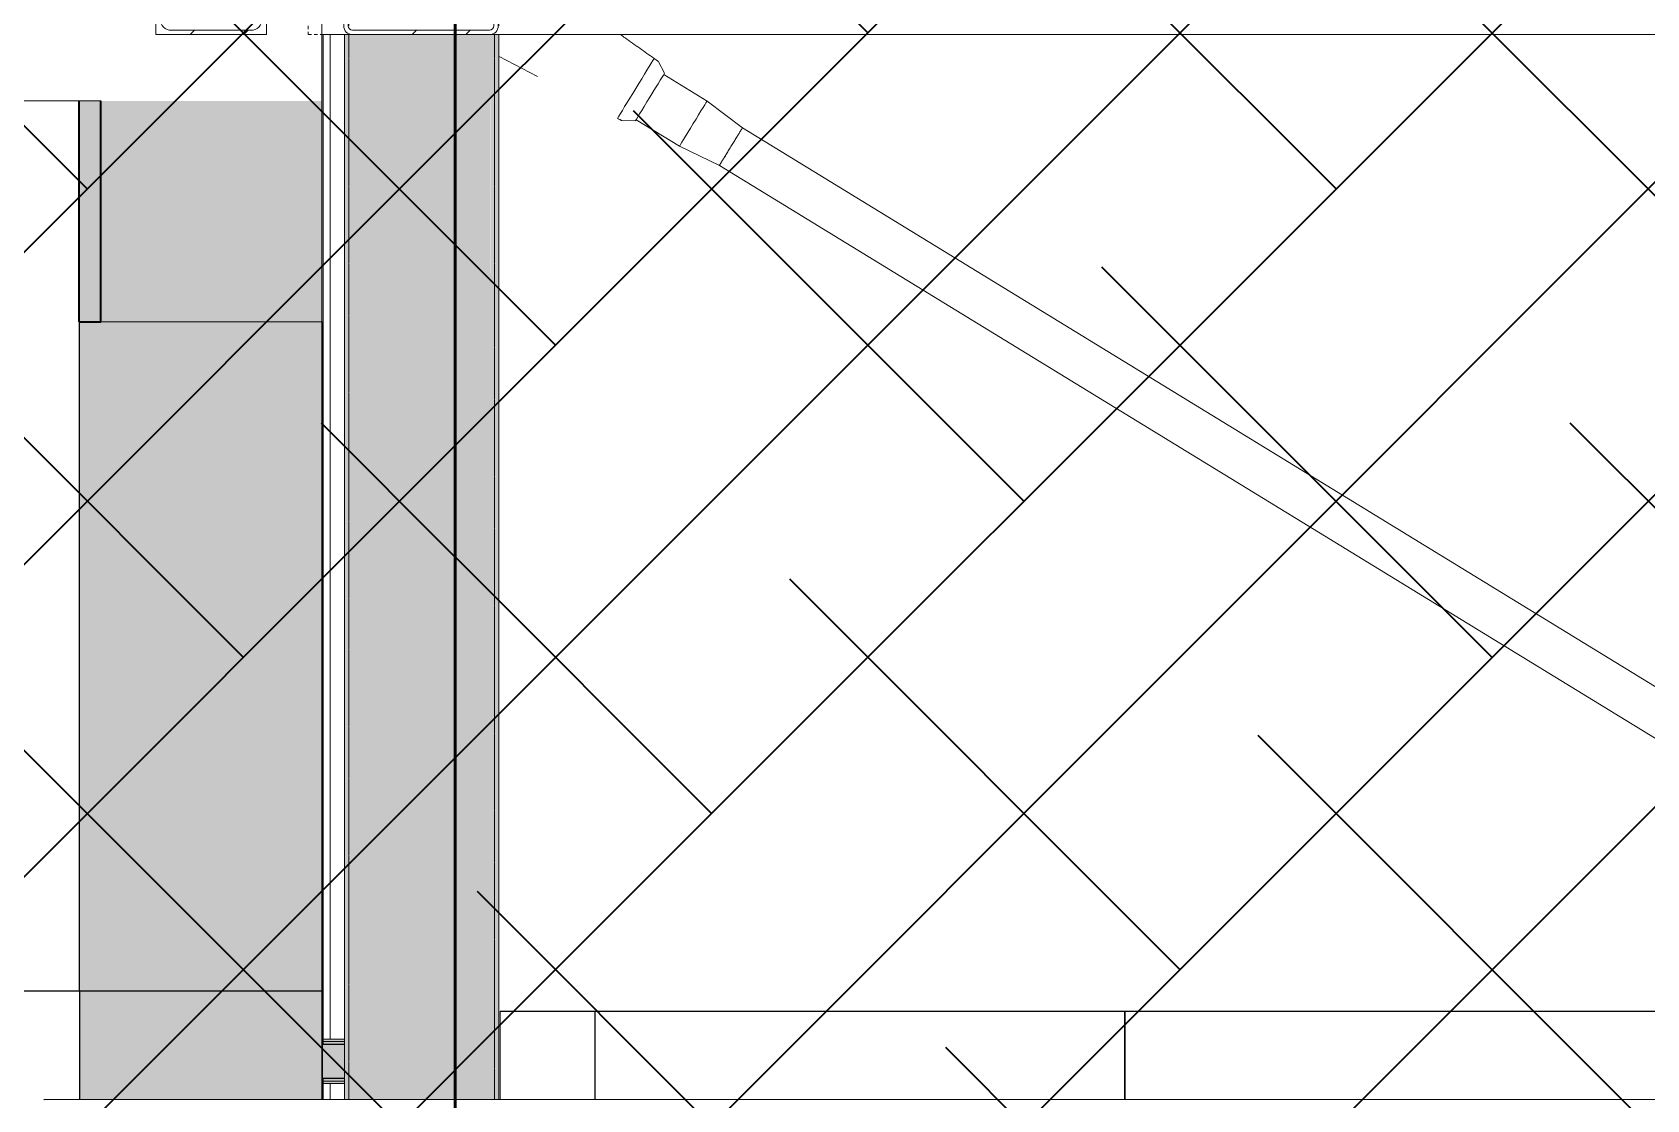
# Model space of a CAD drawing. Header units: millimetres. Extents: x 50357 to 985146, y 723188 to 1803594.
# Drawn here: x 866789 to 870446, y 746057 to 748474 of the extents above; entities that cross this region are included whole.
import ezdxf

# ---------------------------------------------------------------- set-up
doc = ezdxf.new("R2010")
doc.units = ezdxf.units.MM
doc.header["$LTSCALE"] = 3
doc.header["$MEASUREMENT"] = 0
doc.linetypes.add('HIDDEN', pattern=[0.375, 0.25, -0.125])
doc.linetypes.add('Member Hidden', pattern=[4.5, 2.5, -2])
doc.layers.add('00-TITLEBOX', color=7, linetype='Continuous')
for name, color, linetype, lineweight, true_color in [('A-FLOR', 7, 'Continuous', 5, 0x6e6e6e), ('A-FLOR-HRAL', 7, 'Continuous', 13, 0x6e6e6e), ('A-GENM', 7, 'Continuous', 13, 0x6e6e6e), ('A-WALL', 7, 'Continuous', 13, 0x6e6e6e), ('I-WALL', 7, 'Continuous', 25, 0x6e6e6e), ('S-BEAM', 7, 'Continuous', 13, 0x6e6e6e), ('S-BEAM-HDLN', 7, 'Member Hidden', 13, 0x6e6e6e), ('S-COLS', 7, 'Continuous', 13, 0x6e6e6e)]:
    doc.layers.add(name, color=color, linetype=linetype, lineweight=lineweight, true_color=true_color)
doc.layers.add('Hatch (HOR not under LTC submission)', color=252, linetype='Continuous', lineweight=35)
pattern_1 = [(45, (-609724, 13871), (-251.4472, 251.4472), []), (45, (-609724, 14252), (-251.4472, 251.4472), [])]

# ---------------------------------------------------------------- blocks, each defined once
blk = doc.blocks.new('Square Hollow Sections-Column - SHS350x350x10-V6-SEC D_1')
at = {"layer": 'S-COLS', "linetype": 'HIDDEN'}
for p, q in [((-681626.6, 24280), (-681626.6, 21868.7)), ((-681296.6, 24280), (-681296.6, 23739.9)), ((-681296.6, 23739.9), (-681296.6, 21868.7)), ((-681626.6, 21828.8), (-681626.6, 21000)), ((-681296.6, 21828.8), (-681296.6, 21005)), ((-681626.6, 20980), (-681626.6, 20830))]:
    blk.add_line(p, q, dxfattribs=at)
blk = doc.blocks.new('Square Hollow Sections - SHS 350x350x10-4736287-SEC D_1')
at = {"layer": 'S-BEAM'}
h = blk.add_hatch(dxfattribs=at)
h.set_pattern_fill('FP_1', color=256, style=0, pattern_type=2)
h.set_pattern_definition(pattern_1)
h.paths.add_polyline_path([(-681373.6, 24280), (-681308.1, 24280), (-681293.9, 24285.9), (-681288.1, 24300), (-681288.1, 24610), (-681293.9, 24624.1), (-681308.1, 24630), (-681618.1, 24630), (-681632.2, 24624.1), (-681638.1, 24610), (-681638.1, 24300), (-681632.2, 24285.9), (-681618.1, 24280), (-681386.6, 24280)], flags=0)
h.paths.add_polyline_path([(-681386.6, 24290), (-681618.1, 24290), (-681625.1, 24292.9), (-681628.1, 24300), (-681628.1, 24610), (-681625.1, 24617.1), (-681618.1, 24620), (-681308.1, 24620), (-681301, 24617.1), (-681298.1, 24610), (-681298.1, 24300), (-681301, 24292.9), (-681308.1, 24290), (-681373.6, 24290)], flags=0)
for points in [[(-681626.6, 24300), (-681626.6, 24610), (-681628.1, 24610), (-681628.1, 24300)], [(-681288.1, 24300), (-681286.6, 24300), (-681286.6, 24610), (-681288.1, 24610), (-681288.1, 24385.8)]]:
    blk.add_hatch(color=256, dxfattribs=at).paths.add_polyline_path(points, flags=0)
for p, q in [((-681638.1, 24610), (-681638.1, 24300)), ((-681628.1, 24300), (-681628.1, 24610)), ((-681626.6, 24610), (-681626.6, 24300)), ((-681308.1, 24630), (-681618.1, 24630)), ((-681618.1, 24620), (-681308.1, 24620)), ((-681306.6, 24630), (-681308.1, 24630)), ((-681298.1, 24610), (-681298.1, 24300)), ((-681288.1, 24300), (-681288.1, 24610)), ((-681286.6, 24610), (-681286.6, 24300)), ((-681308.1, 24290), (-681618.1, 24290)), ((-681618.1, 24280), (-681308.1, 24280)), ((-681308.1, 24280), (-681306.6, 24280))]:
    blk.add_line(p, q, dxfattribs=at)
for centre, radius, start, end in [((-681618.1, 24610), 20, 90, 180), ((-681618.1, 24610), 10, 90, 180), ((-681308.1, 24610), 20, 0, 90), ((-681308.1, 24610), 10, 0, 90), ((-681618.1, 24300), 20, 180, 270), ((-681618.1, 24300), 10, 180, 270), ((-681308.1, 24300), 20, 270, 360), ((-681308.1, 24300), 10, 270, 360)]:
    blk.add_arc(centre, radius, start, end, dxfattribs=at)
blk = doc.blocks.new('Circular Hollow Sections - CHS Ø 76_1x5 THK-4116529-SEC D_1')
at = {"layer": 'S-BEAM'}
for points in [[(-681686, 21955), (-681636.6, 21955), (-681636.6, 21993), (-681686, 21993), (-681686, 21964.5)], [(-681636.6, 21917.9), (-681636.6, 21955), (-681686, 21955), (-681686, 21917.9)]]:
    blk.add_hatch(color=256, dxfattribs=at).paths.add_polyline_path(points, flags=0)
for p, q in [((-681636.6, 21993), (-681686, 21993)), ((-681686, 21916.9), (-681636.6, 21916.9))]:
    blk.add_line(p, q, dxfattribs=at)
for start_param, end_param in [(0, 1.570796), (1.570796, 3.365992)]:
    blk.add_ellipse((-681686, 21955), major_axis=(0, 38), ratio=0.000499, start_param=start_param, end_param=end_param, dxfattribs=at)
blk = doc.blocks.new('Circular Hollow Sections - CHS Ø 76_1x5 THK-V47-SEC D_1')
at = {"layer": 'S-BEAM'}
blk.add_line((-681685.7, 21916.9), (-681636.6, 21916.9), dxfattribs=at)
blk.add_ellipse((-681685.7, 21955), major_axis=(0, 38), ratio=0.000499, start_param=2.917193, end_param=3.365992, dxfattribs=at)
blk = doc.blocks.new('Circular Hollow Sections - CHS Ø 76_1x5 THK-V48-SEC D_1')
at = {"layer": 'S-BEAM'}
blk.add_line((-681685.4, 21916.9), (-681636.6, 21916.9), dxfattribs=at)
blk.add_ellipse((-681685.4, 21955), major_axis=(0, 38), ratio=0.000499, start_param=2.917193, end_param=3.365992, dxfattribs=at)
blk = doc.blocks.new('Circular Hollow Sections - CHS Ø 76_1x5 THK-V49-SEC D_1')
at = {"layer": 'S-BEAM'}
blk.add_line((-681685.1, 21916.9), (-681636.6, 21916.9), dxfattribs=at)
blk.add_ellipse((-681685.1, 21955), major_axis=(0, 38), ratio=0.000499, start_param=2.917193, end_param=3.365992, dxfattribs=at)
blk = doc.blocks.new('Circular Hollow Sections - CHS Ø 76_1x5 THK-V50-SEC D_1')
at = {"layer": 'S-BEAM'}
blk.add_line((-681684.8, 21916.9), (-681636.6, 21916.9), dxfattribs=at)
blk.add_ellipse((-681684.8, 21955), major_axis=(0, 38), ratio=0.000499, start_param=2.917193, end_param=3.365992, dxfattribs=at)
blk = doc.blocks.new('PFC-Parallel Flange Channels - CHANNEL 350x250x10-4476321-SEC D_1')
at = {"layer": 'S-BEAM'}
h = blk.add_hatch(dxfattribs=at)
h.set_pattern_fill('FP_1', color=256, style=0, pattern_type=2)
h.set_pattern_definition(pattern_1)
h.paths.add_polyline_path([(-681894.2, 24280), (-681813.4, 24280), (-681813.4, 24630), (-681823.4, 24630), (-681823.4, 24315), (-681826.7, 24302.5), (-681835.9, 24293.3), (-681848.4, 24290), (-682028.4, 24290), (-682040.9, 24293.3), (-682050, 24302.5), (-682053.4, 24315), (-682053.4, 24630), (-682063.4, 24630), (-682063.4, 24280), (-681998.3, 24280)], flags=0)
for p, q in [((-682053.4, 24630), (-682063.4, 24630)), ((-682063.4, 24630), (-682063.4, 24280)), ((-682053.4, 24315), (-682053.4, 24630)), ((-681813.4, 24630), (-681823.4, 24630)), ((-681823.4, 24630), (-681823.4, 24315)), ((-681813.4, 24280), (-681813.4, 24630)), ((-682063.4, 24280), (-681813.4, 24280)), ((-681848.4, 24290), (-682028.4, 24290))]:
    blk.add_line(p, q, dxfattribs=at)
for centre, start, end in [((-682028.4, 24315), 180, 270), ((-681848.4, 24315), 270, 360)]:
    blk.add_arc(centre, 25, start, end, dxfattribs=at)
blk = doc.blocks.new('Hanger Node - Hanger Node-V18-SEC D_1')
at = {"layer": 'A-GENM'}
for p, q in [((-681286, 24230.4), (-681199, 24184.9)), ((-680911.5, 24192.6), (-680926.2, 24219.8)), ((-680815.1, 24129.7), (-680913.2, 24189.8)), ((-680735.1, 24069), (-680815.1, 24129.7)), ((-681008.5, 24085.4), (-680977.6, 24084.6)), ((-680975.9, 24087.4), (-680877.8, 24027.4)), ((-680877.8, 24027.4), (-680787.3, 23983.7))]:
    blk.add_line(p, q, dxfattribs=at)
for centre, major_axis, start_param, end_param in [((-680976.5, 24158.2), (44.4, 72.5), 0.359714, 2.782441), ((-680944.5, 24138.6), (33.1, 54), 0.000281, 3.141858), ((-680846.4, 24078.6), (31.3, 51.2), 0.000281, 3.141593), ((-680761.2, 24026.4), (26.1, 42.6), 0.44908, 0.559423), ((-680761.2, 24026.4), (26.1, 42.6), 1.23489, 1.458466), ((-680761.2, 24026.4), (26.1, 42.6), 0.787095, 1.008663), ((-680761.2, 24026.4), (26.1, 42.6), 2.577195, 2.693075), ((-680761.2, 24026.4), (26.1, 42.6), 2.12966, 2.358891), ((-680761.2, 24026.4), (26.1, 42.6), 1.682321, 1.908632)]:
    blk.add_ellipse(centre, major_axis=major_axis, ratio=0.000459, start_param=start_param, end_param=end_param, dxfattribs=at)
for points, knots in [([(-681011.1, 24280), (-681007.7, 24277.6), (-680998.7, 24271.2), (-680984.2, 24260.9), (-680967.6, 24249.2), (-680951.2, 24237.5), (-680940.4, 24229.8), (-680935, 24226)], [0.5385079, 0.5385079, 0.5385079, 0.5385079, 0.6, 0.7, 0.8, 0.9, 1, 1, 1, 1]), ([(-680935, 24226), (-680933.2, 24224.8), (-680931.4, 24223.5), (-680929.6, 24222.2), (-680928.4, 24221.4), (-680927.3, 24220.6), (-680926.5, 24220), (-680926.3, 24219.8), (-680926.2, 24219.8)], [0, 0, 0, 0, 0.333333, 0.416667, 0.5, 0.666667, 0.833333, 1, 1, 1, 1]), ([(-681008.5, 24085.4), (-681008.6, 24085.4), (-681008.8, 24085.5), (-681009.7, 24086), (-681010.9, 24086.6), (-681012.1, 24087.3), (-681014.1, 24088.3), (-681016.1, 24089.4), (-681018, 24090.3)], [0.000038, 0.000038, 0.000038, 0.000038, 0.1666667, 0.3333333, 0.5, 0.5833333, 0.6666667, 1, 1, 1, 1])]:
    blk.add_open_spline(points, degree=3, knots=knots, dxfattribs=at)
blk = doc.blocks.new('Railing - Sabco_Joint-V53-SEC D_1')
at = {"layer": 'A-FLOR-HRAL'}
for p, q in [((-681069.3, 22068.8), (-681069.3, 22067.8)), ((-681069.3, 22068.8), (-681068.3, 22068.8)), ((-681069.3, 22067.8), (-681069.3, 21868.7)), ((-681068.3, 22067.8), (-681069.3, 22067.8)), ((-681068.3, 22068.8), (-681068.3, 22068.8)), ((-681068.3, 22067.8), (-681068.3, 22068.8)), ((-681068.3, 21868.7), (-681068.3, 22067.8)), ((-681069.3, 21828.8), (-681069.3, 21005)), ((-681068.3, 21005), (-681068.3, 21828.8))]:
    blk.add_line(p, q, dxfattribs=at)
blk = doc.blocks.new('Railing - Sabco_Joint-V54-SEC D_1')
at = {"layer": 'A-FLOR-HRAL'}
for p, q in [((-679869.3, 22068.8), (-679869.3, 22067.8)), ((-679869.3, 22068.8), (-679868.3, 22068.8)), ((-679869.3, 22067.8), (-679869.3, 21868.6)), ((-679868.3, 22067.8), (-679869.3, 22067.8)), ((-679868.3, 22068.8), (-679868.3, 22068.8)), ((-679868.3, 22067.8), (-679868.3, 22068.8)), ((-679868.3, 21868.6), (-679868.3, 22067.8)), ((-679869.3, 21828.8), (-679869.3, 21005)), ((-679868.3, 21005), (-679868.3, 21828.8))]:
    blk.add_line(p, q, dxfattribs=at)
blk = doc.blocks.new('Railing - Railing-5125128-SEC D_1')
at = {"layer": 'A-FLOR-HRAL'}
for p, q in [((-681283.8, 22067.8), (-681283.8, 22068.8)), ((-681283.8, 22068.8), (-678426.6, 22068.8)), ((-681283.8, 22068.8), (-681069.3, 22068.8)), ((-681283.8, 21868.7), (-681283.8, 22067.8)), ((-681283.8, 22067.8), (-678426.6, 22067.8)), ((-681068.2, 22068.8), (-679869.3, 22068.8)), ((-679868.2, 22068.8), (-678669.3, 22068.8))]:
    blk.add_line(p, q, dxfattribs=at)
for name in ['Railing - Sabco_Joint-V53-SEC D_1', 'Railing - Sabco_Joint-V54-SEC D_1']:
    blk.add_blockref(name, (0, 0))
blk = doc.blocks.new('Top Rail Type - Top Rail_Internal_-5201293-SEC D_1')
at = {"layer": 'A-FLOR-HRAL'}
for p, q in [((-682311.6, 21868.8), (-682311.7, 21868.8)), ((-674101.7, 21868.8), (-682261.7, 21868.8))]:
    blk.add_line(p, q, dxfattribs=at)
at = {"layer": 'A-FLOR-HRAL', "flags": 128}
for points in [[(-682317.4, 21868), (-682316.6, 21868.2), (-682315.8, 21868.4), (-682315.1, 21868.5), (-682314.3, 21868.6), (-682313.5, 21868.7), (-682312.7, 21868.8), (-682311.9, 21868.8), (-682311.7, 21868.8)], [(-682261.7, 21868.8), (-682263.7, 21868.8), (-682265.7, 21868.8), (-682267.7, 21868.8), (-682269.7, 21868.8), (-682271.6, 21868.8), (-682273.6, 21868.8), (-682275.5, 21868.8), (-682277.4, 21868.8), (-682279.3, 21868.8), (-682281.2, 21868.8), (-682283, 21868.8), (-682284.8, 21868.8), (-682286.5, 21868.8), (-682288.2, 21868.8), (-682289.9, 21868.8), (-682291.5, 21868.8), (-682293.1, 21868.8), (-682294.7, 21868.8), (-682296.1, 21868.8), (-682297.5, 21868.8), (-682298.9, 21868.8), (-682300.2, 21868.8), (-682301.5, 21868.8), (-682302.6, 21868.8), (-682303.7, 21868.8), (-682304.8, 21868.8), (-682305.8, 21868.8), (-682306.7, 21868.8), (-682307.5, 21868.8), (-682308.3, 21868.8), (-682309, 21868.8), (-682309.6, 21868.8), (-682310.1, 21868.8), (-682310.6, 21868.8), (-682310.9, 21868.8), (-682311.2, 21868.8), (-682311.5, 21868.8), (-682311.6, 21868.8), (-682311.7, 21868.8), (-682311.7, 21868.8)]]:
    blk.add_lwpolyline(points, dxfattribs=at)
at = {"layer": 'A-FLOR-HRAL'}
blk.add_ellipse((-682311.6, 21848.8), major_axis=(0, 20), ratio=1, start_param=6.127243, end_param=6.534961, dxfattribs=at)
blk = doc.blocks.new('Square Hollow Sections - SHS 350x350x10-4859705-SEC D_1')
at = {"layer": 'S-BEAM'}
for p, q in [((-681686.6, 24280), (-681618.1, 24280)), ((-681306.6, 24280), (-678408.1, 24280))]:
    blk.add_line(p, q, dxfattribs=at)
at = {"layer": 'S-BEAM-HDLN'}
blk.add_line((-681718.7, 24280), (-681686.6, 24280), dxfattribs=at)
blk.add_ellipse((-681718.7, 24300), major_axis=(0, 20), ratio=0.000538, start_param=1.570796, end_param=3.141593, dxfattribs=at)
blk = doc.blocks.new('Circular Hollow Sections - CHS Ø 100x3 THK-3873143-SEC D_1')
at = {"layer": 'S-BEAM'}
for p, q in [((-678426.6, 22655.9), (-680735, 24069)), ((-680787.2, 23983.7), (-678426.6, 22538.6))]:
    blk.add_line(p, q, dxfattribs=at)
for start_param, end_param in [(0.556402, 0.790556), (0, 0.341877), (1.571077, 1.686193), (1.455961, 1.571077), (1.005944, 1.238612), (2.35641, 2.58094), (1.906212, 2.133539), (2.781517, 3.141593)]:
    blk.add_ellipse((-680761.1, 24026.4), major_axis=(26.1, 42.6), ratio=0.000459, start_param=start_param, end_param=end_param, dxfattribs=at)
at = {"layer": 'S-BEAM-HDLN'}
for major_axis, start_param, end_param in [((24.5, 40.1), 5.726903, 5.829478), ((26.1, 42.6), 0.342878, 0.555402), ((26.1, 42.6), 5.923994, 5.940728), ((26.1, 42.6), 6.059067, 6.165359), ((24.5, 40.1), 5.19724, 5.228768), ((26.1, 42.6), 0.791557, 0.87796), ((26.1, 42.6), 2.58194, 2.780517), ((24.5, 40.1), 3.594559, 3.696893), ((26.1, 42.6), 2.265993, 2.35541), ((24.5, 40.1), 4.195269, 4.226768), ((26.1, 42.6), 3.258794, 3.366273)]:
    blk.add_ellipse((-680761.1, 24026.4), major_axis=major_axis, ratio=0.000459, start_param=start_param, end_param=end_param, dxfattribs=at)

msp = doc.modelspace()

# ---------------------------------------------------------------- hatches: boundary and pattern name
at = {"layer": 'A-FLOR', "lineweight": 5}
msp.add_hatch(color=256, dxfattribs=at).paths.add_polyline_path([(867444.4393, 748318.9831), (867445.8085, 748318.9831), (867445.2385, 748818.9831), (867444.4393, 748818.8636), (867444.4393, 748339.7437)], flags=0)
at = {"layer": 'A-WALL', "lineweight": 5}
h = msp.add_hatch(color=256, dxfattribs=at)
h.paths.add_polyline_path([(867447.6634, 730188.9831), (867447.2968, 730783.9269), (867445.8085, 730826.3431), (867445.8085, 730188.9831)], flags=0)
h.paths.add_polyline_path([(867445.8237, 730985.3795), (867447.6634, 730985.4951), (867447.2674, 731138.9831), (867445.8237, 731138.9831), (867445.8237, 731061.4223)], flags=0)
h.paths.add_polyline_path([(867445.8085, 735638.9831), (867447.6634, 735638.9831), (867447.6136, 735738.9831), (867445.8085, 735738.9831), (867445.8085, 735645.4667)], flags=0)
h.paths.add_polyline_path([(867447.6634, 735645.4667), (867447.6602, 735645.4667), (867447.6445, 735738.9831)], flags=0)
h.paths.add_polyline_path([(867446.2878, 744188.9831), (867447.6633, 744188.9831), (867447.6633, 744238.9831), (867445.8085, 744238.9831), (867446.1393, 744188.9831)], flags=0)
h.paths.add_polyline_path([(867445.8918, 744888.9831), (867447.6633, 744888.9831), (867446.5255, 744988.9831), (867445.8085, 744988.9831), (867445.8183, 744888.9831)], flags=0)
h.paths.add_polyline_path([(867445.8705, 745188.9831), (867447.6633, 745188.9831), (867446.7413, 746017.7831), (867445.8237, 746017.7831), (867445.8237, 745188.9831)], flags=0)
h.paths.add_polyline_path([(867446.2996, 746057.7831), (867447.6633, 746057.7831), (867446.7006, 746106.8871), (867446.4141, 746106.8871), (867447.3121, 746182.0331), (867447.6633, 746182.0331), (867447.0185, 748468.9831), (867445.8107, 748469.6646), (867445.8211, 747516.9665), (867445.8237, 746057.7831)], flags=0)
at = {"layer": 'Hatch (HOR not under LTC submission)'}
h = msp.add_hatch(dxfattribs=at)
h.set_pattern_fill('ANSI38', color=256, scale=4000)
h.paths.add_polyline_path([(883302.7731, 754573.5724), (867748.3436, 754573.5724), (867748.3436, 741228.5978), (870806.1362, 741227.6876), (883302.7731, 741227.6882)])
h = msp.add_hatch(dxfattribs=at)
h.set_pattern_fill('ANSI38', color=256, scale=4000)
h.paths.add_polyline_path([(853871.7666, 751128.0064), (853871.7666, 735638.9831), (853656.482, 735638.9831), (853656.482, 728688.9831), (867744.0584, 728688.9831), (867748.3434, 751128.0064)])
at = {"layer": 'I-WALL'}
msp.add_hatch(color=256, dxfattribs=at).paths.add_polyline_path([(866925.8205, 747818.9831), (866944.3765, 747818.9831), (866944.3765, 748318.9831), (866894.3765, 748318.9831), (866894.3765, 747818.9831)], flags=0)
at = {"layer": 'I-WALL', "lineweight": 5}
for points in [[(866945.7208, 746303.9831), (866945.7208, 747818.9831), (866895.7208, 747818.9831), (866895.7208, 746303.9831), (866925.8205, 746303.9831)], [(866945.7208, 746303.9831), (867445.7835, 746303.9831), (867445.7835, 747818.9831), (866945.7208, 747818.9831), (866945.7208, 746341.5705)], [(867445.7836, 746303.9831), (867445.8085, 746303.9831), (867445.7835, 746341.5705)]]:
    msp.add_hatch(color=256, dxfattribs=at).paths.add_polyline_path(points, flags=0)
h = msp.add_hatch(color=256, dxfattribs=at)
h.paths.add_polyline_path([(867445.5105, 745188.9831), (867445.7836, 745188.9831), (867445.7836, 746017.7831), (866895.7207, 746017.7831), (866895.7207, 745193.9831), (867445.5105, 745193.9831)], flags=0)
h.paths.add_polyline_path([(866895.7207, 746057.7831), (867445.7836, 746057.7831), (867445.7836, 746303.9831), (866895.7207, 746303.9831), (866895.7207, 746106.4913)], flags=0)
at = {"layer": 'S-BEAM', "lineweight": 5}
for points in [[(866944.4392, 747818.9831), (867444.4393, 747818.9831), (867444.4393, 748318.9831), (866944.4392, 748318.9831), (866944.4392, 747869.5853)], [(867445.8085, 747818.9831), (867445.8085, 748318.9831), (867444.4393, 748318.9831), (867444.4393, 747818.9831), (867445.7835, 747818.9831)], [(867447.6634, 746188.9831), (867495.7903, 746188.9863), (867495.7903, 746193.9831), (867447.6634, 746193.9169), (867447.6634, 746188.9877)], [(867488.1017, 746182.6477), (867495.7903, 746182.6477), (867495.7903, 746188.9831), (867447.6634, 746188.9831), (867447.6634, 746182.6477), (867472.7254, 746182.6477)], [(867495.7903, 746105.3185), (867495.7903, 746106.8871), (867447.6634, 746106.4913), (867447.6634, 746105.3185)], [(867447.6634, 746098.9831), (867495.7903, 746098.9831), (867495.7903, 746105.3185), (867447.6634, 746104.3672), (867447.6634, 746102.288)], [(867495.7903, 746093.9831), (867495.7903, 746098.9831), (867447.6634, 746098.9784), (867447.6634, 746093.9831)]]:
    msp.add_hatch(color=256, dxfattribs=at).paths.add_polyline_path(points, flags=0)
at = {"layer": 'S-COLS', "lineweight": 5}
h = msp.add_hatch(color=256, dxfattribs=at)
h.paths.add_polyline_path([(867515.7795, 745004.2696), (867515.4156, 745168.9831), (867505.804, 745168.9831), (867506.6559, 745017.5126), (867510.7919, 745009.3478), (867515.6295, 745004.3847)], flags=0)
h.paths.add_polyline_path([(867510.8093, 745188.9831), (867515.7795, 745188.9831), (867515.7795, 746017.7831), (867495.7903, 746017.7831), (867496.9302, 745188.9831), (867510.3613, 745188.9831)], flags=0)
h.paths.add_polyline_path([(867504.5866, 746057.7831), (867515.7795, 746057.7831), (867515.7795, 748468.9831), (867495.7903, 748468.9831), (867496.6282, 746057.7831), (867502.1226, 746057.7831)], flags=0)
h = msp.add_hatch(color=256, dxfattribs=at)
h.paths.add_polyline_path([(867667.6664, 744998.9831), (867709.4393, 744998.9831), (867721.9393, 745002.3324), (867731.2027, 745011.9037), (867734.4393, 745026.5962), (867733.7762, 745168.9831), (867515.7795, 745168.9831), (867516.9393, 745002.3324), (867529.4393, 744998.9831), (867661.159, 744998.9831)], flags=0)
h.paths.add_polyline_path([(867693.8636, 745188.9831), (867744.0584, 745188.9831), (867744.0584, 746017.7831), (867676.7162, 746017.7831), (867677.2202, 745966.9312), (867683.2498, 745964.4337), (867689.1134, 745959.5668), (867692.4004, 745955.2831), (867694.8979, 745949.2536), (867695.7497, 745942.7831), (867694.8979, 745936.3126), (867692.3227, 745930.1819), (867688.4274, 745925.1054), (867680.6812, 745920.0685), (867677.2202, 745918.6349), (867670.7498, 745917.7831), (867664.2793, 745918.6349), (867658.2498, 745921.1324), (867653.0721, 745925.1054), (867649.0991, 745930.2831), (867646.6016, 745936.3126), (867645.7498, 745942.7831), (867646.6016, 745949.2536), (867649.0991, 745955.2831), (867654.6515, 745961.6727), (867658.2498, 745964.4337), (867664.7162, 745967.7831), (867664.7162, 746017.7831), (867515.7795, 746017.7831), (867515.7795, 745188.9831), (867680.6812, 745188.9831)], flags=0)
h.paths.add_polyline_path([(867680.6812, 745967.7811), (867680.6797, 745967.7831), (867680.6812, 745988.9517)], flags=0)
h.paths.add_polyline_path([(867550.5328, 746057.7831), (867744.0584, 746057.7831), (867744.0584, 748468.9831), (867515.7795, 748468.9831), (867515.7795, 746057.7831)], flags=0)
h = msp.add_hatch(color=256, dxfattribs=at)
h.paths.add_polyline_path([(867744.0584, 745188.9831), (867745.5105, 745188.9831), (867745.8387, 745193.9831), (867825.7794, 745193.9831), (867825.7794, 746017.7831), (867744.0584, 746017.7831), (867744.0584, 745191.8857)], flags=0)
h.paths.add_polyline_path([(867744.0584, 746057.7831), (867825.7794, 746057.7831), (867825.7794, 747928.9293), (867807.6147, 747928.9293), (867806.1502, 747955.6363), (867806.1493, 748468.9831), (867744.0584, 748468.3021), (867744.0584, 746062.4139)], flags=0)
for points in [[(867807.6147, 747928.9293), (867825.7794, 747928.9293), (867825.7794, 748468.9831), (867806.1493, 748468.9831), (867806.1502, 747955.6363)], [(867845.7902, 747928.733), (867845.3875, 748468.9831), (867825.7794, 748468.9831), (867826.4814, 747928.9275), (867844.7295, 747928.7718)]]:
    msp.add_hatch(color=256, dxfattribs=at).paths.add_polyline_path(points, flags=0)
h = msp.add_hatch(color=256, dxfattribs=at)
h.paths.add_polyline_path([(867830.4623, 745193.9831), (867845.7902, 745193.9831), (867845.3963, 746017.7831), (867825.7794, 746017.7831), (867825.7794, 745193.9831), (867830.0363, 745193.9831)], flags=0)
h.paths.add_polyline_path([(867843.1053, 746057.7831), (867845.7902, 746057.7831), (867844.7295, 747928.7718), (867825.7794, 747928.9293), (867825.7794, 746057.7831), (867841.9097, 746057.7831)], flags=0)
h = msp.add_hatch(color=256, dxfattribs=at)
h.paths.add_polyline_path([(867845.7902, 745193.9831), (867845.9571, 745193.9831), (867845.7902, 745283.7141)], flags=0)
h.paths.add_polyline_path([(867845.7902, 746057.7831), (867845.9571, 746057.7831), (867845.7902, 746106.4913)], flags=0)

# ---------------------------------------------------------------- linework, layer by layer
at = {"layer": '00-TITLEBOX'}
msp.add_lwpolyline([(883302.7731, 754573.5724), (867748.3436, 754573.5724), (867748.3436, 741228.5978), (870806.1362, 741227.6876), (883302.7731, 741227.6882)], close=True, dxfattribs=at)
msp.add_lwpolyline([(867744.0584, 728688.9831), (867748.3434, 751128.0064), (853871.7666, 751128.0064), (853871.7666, 735638.9831), (853656.482, 735638.9831), (853656.482, 728688.9831)], dxfattribs=at)
at = {"layer": 'A-FLOR'}
for p, q in [((867444.4393, 748318.9831), (867444.4393, 748818.9831)), ((854631.4851, 748318.9831), (866894.3765, 748318.9831))]:
    msp.add_line(p, q, dxfattribs=at)
at = {"layer": 'A-GENM'}
for p, q in [((867744.0584, 751182.9831), (867744.0584, 741227.6882)), ((867463.2923, 748468.9831), (867463.2923, 746193.9238)), ((867463.2923, 746094.0424), (867463.2923, 746057.7336))]:
    msp.add_line(p, q, dxfattribs=at)
at = {"layer": 'A-WALL'}
for p, q in [((867447.6633, 746182.0331), (867447.6633, 748468.9831)), ((867445.8085, 747818.9831), (867445.8211, 747818.9831)), ((867447.6633, 746057.7349), (867447.6633, 746106.4913))]:
    msp.add_line(p, q, dxfattribs=at)
at = {"layer": 'A-WALL', "lineweight": 13}
msp.add_line((866944.3765, 748318.9831), (866894.3765, 748318.9831), dxfattribs=at)
at = {"layer": 'I-WALL', "lineweight": 35}
for p, q in [((866894.3765, 748318.9831), (866894.3765, 747818.9831)), ((866944.3765, 747818.9831), (866944.3765, 748318.9831)), ((866894.3765, 747818.9831), (866944.3765, 747818.9831))]:
    msp.add_line(p, q, dxfattribs=at)
at = {"layer": 'I-WALL'}
for p, q in [((866895.7208, 746303.9831), (866895.7208, 747818.9831)), ((867445.7835, 746303.9831), (867445.7835, 747818.9831)), ((867445.7835, 747818.9831), (867445.8085, 747818.9831)), ((863117.6414, 746303.9831), (867445.8237, 746303.9831)), ((866895.7207, 746303.9831), (866895.7207, 746057.781)), ((867445.7836, 746057.7351), (867445.7836, 746303.9831))]:
    msp.add_line(p, q, dxfattribs=at)
at = {"layer": 'S-BEAM'}
for p, q in [((866944.4392, 748318.9831), (866944.4392, 747818.9831)), ((867444.4393, 747818.9831), (867444.4393, 748318.9831)), ((866944.4392, 747818.9831), (867445.8085, 747818.9831)), ((867447.6633, 746193.9831), (867495.7903, 746193.9831)), ((867447.6633, 746188.9831), (867495.7903, 746188.9831)), ((867447.6633, 746182.6477), (867495.7903, 746182.6477)), ((867447.6633, 746105.3185), (867495.7903, 746105.3185)), ((867495.7903, 746098.9831), (867447.6633, 746098.9831)), ((867447.6633, 746093.9831), (867495.7903, 746093.9831))]:
    msp.add_line(p, q, dxfattribs=at)
at = {"layer": 'S-COLS'}
for p, q in [((867495.7903, 748468.9831), (867495.7903, 746057.7309)), ((867514.2462, 748468.9831), (867495.7903, 748468.9831)), ((867845.7902, 748468.9831), (867824.3141, 748468.9831)), ((867845.9571, 746057.7016), (867845.9571, 748468.9831))]:
    msp.add_line(p, q, dxfattribs=at)

# ---------------------------------------------------------------- block references
at = {"layer": 'A-FLOR-HRAL'}
for name in ['Railing - Railing-5125128-SEC D_1', 'Top Rail Type - Top Rail_Internal_-5201293-SEC D_1']:
    msp.add_blockref(name, (1549132.3921, 724188.9831), dxfattribs=at)
at = {"layer": 'A-GENM'}
msp.add_blockref('Hanger Node - Hanger Node-V18-SEC D_1', (1549132.3921, 724188.9831), dxfattribs=at)
at = {"layer": 'S-BEAM'}
for name in ['PFC-Parallel Flange Channels - CHANNEL 350x250x10-4476321-SEC D_1', 'Square Hollow Sections - SHS 350x350x10-4736287-SEC D_1', 'Circular Hollow Sections - CHS Ø 76_1x5 THK-4116529-SEC D_1', 'Circular Hollow Sections - CHS Ø 76_1x5 THK-V47-SEC D_1', 'Circular Hollow Sections - CHS Ø 76_1x5 THK-V48-SEC D_1', 'Circular Hollow Sections - CHS Ø 76_1x5 THK-V49-SEC D_1', 'Circular Hollow Sections - CHS Ø 76_1x5 THK-V50-SEC D_1']:
    msp.add_blockref(name, (1549132.3921, 724188.9831), dxfattribs=at)
at = {"layer": 'S-BEAM', "linetype": 'Member Hidden'}
for name in ['Square Hollow Sections - SHS 350x350x10-4859705-SEC D_1', 'Circular Hollow Sections - CHS Ø 100x3 THK-3873143-SEC D_1']:
    msp.add_blockref(name, (1549132.3921, 724188.9831), dxfattribs=at)
at = {"layer": 'S-COLS', "linetype": 'HIDDEN'}
msp.add_blockref('Square Hollow Sections-Column - SHS350x350x10-V6-SEC D_1', (1549132.3921, 724188.9831), dxfattribs=at)

doc.saveas('drawing.dxf')
